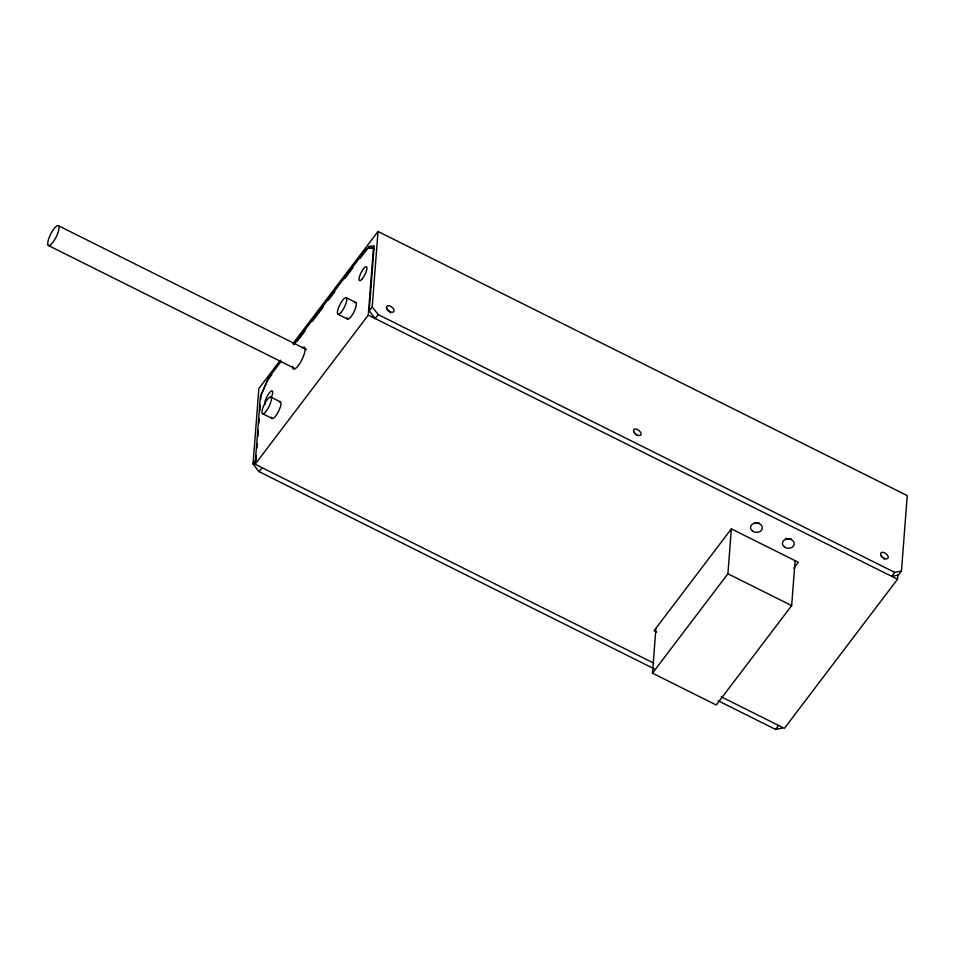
<?xml version="1.0" encoding="UTF-8"?>
<svg xmlns="http://www.w3.org/2000/svg" width="955" height="955" viewBox="0 0 955 955"><rect width="100%" height="100%" fill="white"/><g stroke="black" fill="none" stroke-linecap="round" stroke-linejoin="round"><path stroke-width="1.43" d="M654.127 668.81L259.08 471.651L253.051 463.975L258.853 388.53L280.364 360.19M653.757 663.14L255.152 464.214L260.345 396.85L268.57 377.929L281.164 361.324M256.406 455.559L256.071 460L253.051 463.975M256.979 448.158L257.325 443.717M257.886 436.328L258.351 430.407M258.912 423.005L259.259 418.565M259.832 411.163L260.285 405.242M260.739 399.321L261.085 394.881L267.257 380.687L271.757 374.754M255.152 464.214L368.272 315.114L373.465 247.751L366.613 248.706L293.758 344.731M901.448 571.066L894.728 572.367L891.707 576.343L898.428 575.041L901.448 571.066L907.25 495.609L378.013 231.48L372.211 306.925L378.24 314.601L375.22 318.576L369.191 310.9L374.205 245.781L369.06 246.509L360.059 258.375M795.121 560.692L791.659 605.601L716.25 704.993L652.48 673.168L655.942 628.259M652.48 673.168L727.901 573.776L731.351 528.867L798.308 562.28L793.808 568.201M721.204 696.804L784.401 728.343L897.521 579.243L897.855 574.85M292.899 343.657L378.013 231.48M296.981 341.508L305.099 330.812M312.297 321.322L323.112 307.068M328.52 299.942L334.823 291.633M344.731 278.574L352.849 267.878M369.191 310.9L372.211 306.925M259.08 471.651L262.1 467.675M731.351 528.867L654.056 630.742L656.682 632.055M718.184 700.779L775.567 729.417L778.588 725.442M775.567 729.417L782.288 728.116M369.06 246.509L374.169 249.052M346.176 297.674L355.738 302.449M378.24 314.601L894.728 572.367M368.272 315.114L897.521 579.243M338.034 314.326L347.608 319.101M58.565 225.786A11.126 3.08 -63.5 0 1 52.883 242.355A11.126 3.08 -63.5 0 1 48.765 238.702A11.126 3.08 -63.5 0 1 58.565 225.786L306.507 349.542M727.901 573.776L791.659 605.601M48.251 245.435L294.856 368.523M270.754 397.065L280.328 401.84M262.625 413.718L272.187 418.493M881.25 556.681A4.453 2.411 37.2 0 1 883.184 557.887M884.008 558.687A4.453 2.411 37.2 0 1 884.64 559.535M634.538 433.546A4.453 2.411 37.2 0 1 637.176 435.683M387.217 310.112A4.453 2.411 37.2 0 1 390.547 313.025M265.036 404.681A7.783 2.149 -63.5 0 1 266.875 396.779A7.783 2.149 -63.5 0 1 272.032 390.87A7.783 2.149 -63.5 0 1 271.28 397.543M354.794 302.58A9.275 2.567 -63.5 0 1 353.768 312.309A9.275 2.567 -63.5 0 1 346.952 317.788M279.373 401.971A9.275 2.567 -63.5 0 1 278.347 411.712A9.275 2.567 -63.5 0 1 271.53 417.18M302.067 347.942A12.236 3.39 -63.5 0 1 304.693 352.431A12.236 3.39 -63.5 0 1 297.423 366.66A12.236 3.39 -63.5 0 1 292.672 366.338M791.361 539.002A5.933 4.715 4.4 0 1 785.476 538.298M759.476 523.089A5.933 4.715 4.4 0 1 754.653 522.91M386.954 308.835A4.453 2.411 37.2 0 0 393.591 311.855A4.453 2.411 37.2 0 0 390.237 306.137A4.453 2.411 37.2 0 0 386.954 308.835M633.929 431.958A4.453 2.411 37.2 0 0 640.554 435.265A4.453 2.411 37.2 0 0 637.546 429.571A4.453 2.411 37.2 0 0 633.929 431.958M881.19 555.583A4.453 2.411 37.2 0 0 887.828 558.424A4.453 2.411 37.2 0 0 884.27 552.706A4.453 2.411 37.2 0 0 881.19 555.583M362.423 278.633A7.783 2.149 -63.5 0 0 366.684 266.863A7.783 2.149 -63.5 0 0 359.88 275.458A7.783 2.149 -63.5 0 0 362.423 278.633M784.783 547.275A5.933 4.715 4.4 0 0 794.202 544.29A5.933 4.715 4.4 0 0 785.965 539.193A5.933 4.715 4.4 0 0 784.783 547.275M752.898 531.362A5.933 4.715 4.4 0 0 762.317 528.39A5.933 4.715 4.4 0 0 754.08 523.28A5.933 4.715 4.4 0 0 752.898 531.362M341.424 311.927A9.275 2.567 -63.5 0 0 346.498 297.912A9.275 2.567 -63.5 0 0 338.392 308.155A9.275 2.567 -63.5 0 0 341.424 311.927M266.015 411.33A9.275 2.567 -63.5 0 0 271.089 397.316A9.275 2.567 -63.5 0 0 262.971 407.546A9.275 2.567 -63.5 0 0 266.015 411.33"/></g></svg>
